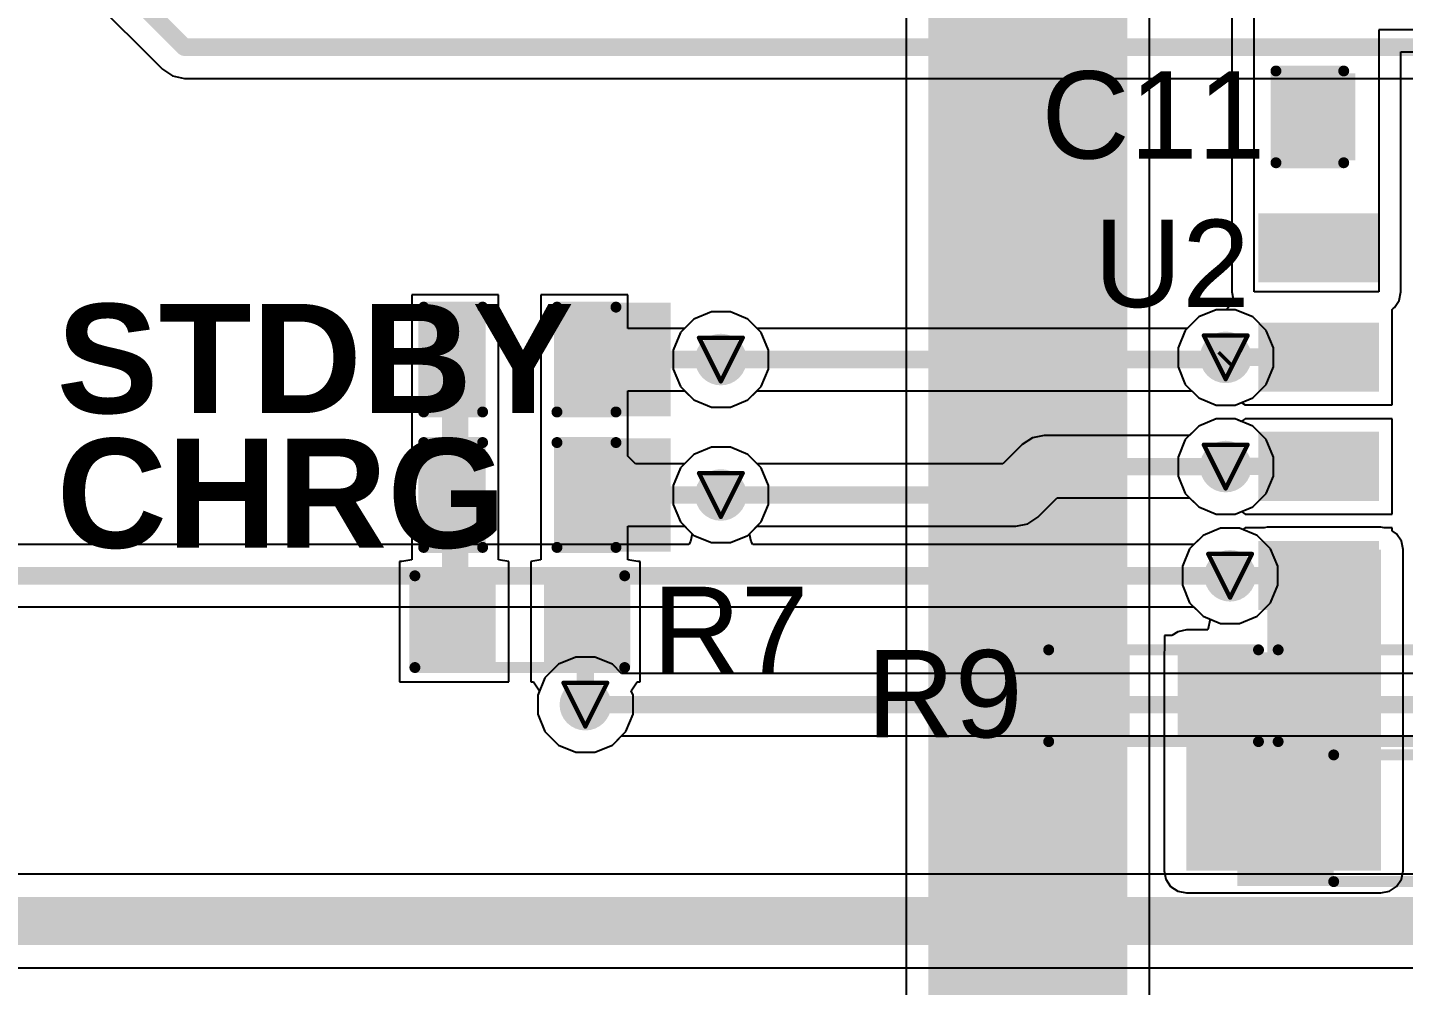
# Model space of a CAD drawing. Header units: inches. Extents: x -89 to 427, y -87 to 99.
# Drawn here: x -30.51 to -14.52, y -54.34 to -43.21 of the extents above; entities that cross this region are included whole.
import ezdxf

# ---------------------------------------------------------------- set-up
doc = ezdxf.new("R2010")
doc.units = ezdxf.units.IN
for name, color, linetype in [('Board_Outline', 56, 'Continuous'), ('Bottom Layer', 5, 'Continuous'), ('Drill Drawing', 1, 'Continuous'), ('Top Layer', 1, 'Continuous'), ('Top Overlay', 2, 'Continuous'), ('Top Paste', 8, 'Continuous'), ('Top Solder', 216, 'Continuous'), ('Via Holes', 16, 'Continuous')]:
    doc.layers.add(name, color=color, linetype=linetype)
doc.styles.add('Arial', font='', dxfattribs={"height": 0.2})
doc.styles.add('Arial_Bold', font='', dxfattribs={"height": 0.2})
doc.styles.get('Arial').set_extended_font_data('Arial')
doc.styles.get('Arial_Bold').set_extended_font_data('Arial', bold=True)

msp = doc.modelspace()

# ---------------------------------------------------------------- hatches: boundary and pattern name
at = {"layer": 'Bottom Layer'}
h = msp.add_hatch(color=5, dxfattribs=at)
edge = h.paths.add_edge_path()
edge.add_arc((-22.4536, -47.06619999999999), 0.2999994, 0, 360)
h = msp.add_hatch(color=5, dxfattribs=at)
edge = h.paths.add_edge_path()
edge.add_arc((-16.5862, -47.0408), 0.2999994, 0, 360)
h = msp.add_hatch(color=5, dxfattribs=at)
edge = h.paths.add_edge_path()
edge.add_arc((-16.5862, -48.31079999999999), 0.2999994, 0, 360)
h = msp.add_hatch(color=5, dxfattribs=at)
edge = h.paths.add_edge_path()
edge.add_arc((-22.4536, -48.641), 0.2999994, 0, 360)
h = msp.add_hatch(color=5, dxfattribs=at)
edge = h.paths.add_edge_path()
edge.add_arc((-16.5354, -49.5808), 0.2999994, 0, 360)
h = msp.add_hatch(color=5, dxfattribs=at)
edge = h.paths.add_edge_path()
edge.add_arc((-24.0284, -51.0794), 0.2999994, 0, 360)
at = {"layer": 'Top Layer'}
for points in [[(-20.0406, -57.04839999999999), (-17.7292, -57.04839999999999), (-17.7292, -38.78579999999999), (-20.0406, -38.78579999999999)], [(-15.9004, -44.68889969999999), (-15.9004, -43.7998997), (-15.1384, -43.7998997), (-15.1384, -44.68889969999999)], [(-14.90690059, -46.06839909999999), (-16.10690073, -46.06839909999999), (-16.10690073, -45.4684003), (-14.90690059, -45.4684003)], [(-25.790398, -46.56619973), (-25.290399, -46.56619973), (-25.290399, -47.56620027), (-25.790398, -47.56620027)], [(-24.29039846, -46.56619973), (-23.79039946, -46.56619973), (-23.79039946, -47.56620027), (-24.29039846, -47.56620027)], [(-14.90690059, -47.3383991), (-16.10690073, -47.3383991), (-16.10690073, -46.7384003), (-14.90690059, -46.7384003)], [(-14.90690059, -48.6083991), (-16.10690073, -48.6083991), (-16.10690073, -48.0084003), (-14.90690059, -48.0084003)], [(-25.790398, -48.14099973), (-25.290399, -48.14099973), (-25.290399, -49.14100026999999), (-25.790398, -49.14100026999999)], [(-24.29039846, -48.14099973), (-23.79039946, -48.14099973), (-23.79039946, -49.14100026999999), (-24.29039846, -49.14100026999999)], [(-14.90690059, -49.8783991), (-16.10690073, -49.8783991), (-16.10690073, -49.2784003), (-14.90690059, -49.2784003)], [(-16.1036, -53.0098), (-14.7828, -53.0098), (-14.7828, -49.276), (-16.1036, -49.276)], [(-25.9334, -50.55869999999999), (-25.9334, -49.6697), (-25.1714, -49.6697), (-25.1714, -50.55869999999999)], [(-24.4094, -50.55869999999999), (-24.4094, -49.6697), (-23.6474, -49.6697), (-23.6474, -50.55869999999999)], [(-17.8054, -50.5308997), (-17.8054, -51.41989969999999), (-18.5674, -51.41989969999999), (-18.5674, -50.5308997)], [(-17.0434, -53.0098), (-14.7828, -53.0098), (-14.7828, -50.4698), (-17.0434, -50.4698)], [(-16.2814, -50.5308997), (-16.2814, -51.41989969999999), (-17.0434, -51.41989969999999), (-17.0434, -50.5308997)], [(-15.9004, -51.41989969999999), (-15.9004, -50.5308997), (-15.1384, -50.5308997), (-15.1384, -51.41989969999999)], [(-15.0924006, -52.7001994), (-15.6923994, -52.7001994), (-15.6923994, -52.10020059999999), (-15.0924006, -52.10020059999999)]]:
    msp.add_hatch(color=1, dxfattribs=at).paths.add_polyline_path(points)
h = msp.add_hatch(color=1, dxfattribs=at)
edge = h.paths.add_edge_path()
edge.add_arc((-22.4536, -47.06619999999999), 0.2999994, 0, 360)
h = msp.add_hatch(color=1, dxfattribs=at)
edge = h.paths.add_edge_path()
edge.add_arc((-16.5862, -47.0408), 0.2999994, 0, 360)
h = msp.add_hatch(color=1, dxfattribs=at)
edge = h.paths.add_edge_path()
edge.add_arc((-16.5862, -48.31079999999999), 0.2999994, 0, 360)
h = msp.add_hatch(color=1, dxfattribs=at)
edge = h.paths.add_edge_path()
edge.add_arc((-22.4536, -48.641), 0.2999994, 0, 360)
h = msp.add_hatch(color=1, dxfattribs=at)
edge = h.paths.add_edge_path()
edge.add_arc((-16.5354, -49.5808), 0.2999994, 0, 360)
h = msp.add_hatch(color=1, dxfattribs=at)
edge = h.paths.add_edge_path()
edge.add_arc((-24.0284, -51.0794), 0.2999994, 0, 360)
at = {"layer": 'Top Overlay'}
for points in [[(-23.6728127, -47.72658984), (-23.03781778, -47.72658984), (-23.03781778, -46.40578984), (-23.6728127, -46.40578984)], [(-23.6728127, -49.30138984), (-23.03781778, -49.30138984), (-23.03781778, -47.98058984), (-23.6728127, -47.98058984)], [(-15.33084056, -51.6128), (-16.45059956, -51.6128), (-16.45059956, -52.0192), (-15.33084056, -52.0192)], [(-15.76479956, -51.9938), (-16.45059956, -51.9938), (-16.45059956, -52.8574), (-15.76479956, -52.8574)], [(-15.33084056, -52.78119999999999), (-16.45059956, -52.78119999999999), (-16.45059956, -53.1876), (-15.33084056, -53.1876)]]:
    msp.add_hatch(color=2, dxfattribs=at).paths.add_polyline_path(points)
at = {"layer": 'Top Paste'}
for points in [[(-15.9004, -44.68889969999999), (-15.9004, -43.7998997), (-15.1384, -43.7998997), (-15.1384, -44.68889969999999)], [(-14.90690059, -46.06839909999999), (-16.10690073, -46.06839909999999), (-16.10690073, -45.4684003), (-14.90690059, -45.4684003)], [(-25.790398, -46.56619973), (-25.290399, -46.56619973), (-25.290399, -47.56620027), (-25.790398, -47.56620027)], [(-24.29039846, -46.56619973), (-23.79039946, -46.56619973), (-23.79039946, -47.56620027), (-24.29039846, -47.56620027)], [(-14.90690059, -47.3383991), (-16.10690073, -47.3383991), (-16.10690073, -46.7384003), (-14.90690059, -46.7384003)], [(-14.90690059, -48.6083991), (-16.10690073, -48.6083991), (-16.10690073, -48.0084003), (-14.90690059, -48.0084003)], [(-25.790398, -48.14099973), (-25.290399, -48.14099973), (-25.290399, -49.14100026999999), (-25.790398, -49.14100026999999)], [(-24.29039846, -48.14099973), (-23.79039946, -48.14099973), (-23.79039946, -49.14100026999999), (-24.29039846, -49.14100026999999)], [(-14.90690059, -49.8783991), (-16.10690073, -49.8783991), (-16.10690073, -49.2784003), (-14.90690059, -49.2784003)], [(-25.9334, -50.55869999999999), (-25.9334, -49.6697), (-25.1714, -49.6697), (-25.1714, -50.55869999999999)], [(-24.4094, -50.55869999999999), (-24.4094, -49.6697), (-23.6474, -49.6697), (-23.6474, -50.55869999999999)], [(-17.8054, -50.5308997), (-17.8054, -51.41989969999999), (-18.5674, -51.41989969999999), (-18.5674, -50.5308997)], [(-16.2814, -50.5308997), (-16.2814, -51.41989969999999), (-17.0434, -51.41989969999999), (-17.0434, -50.5308997)], [(-15.9004, -51.41989969999999), (-15.9004, -50.5308997), (-15.1384, -50.5308997), (-15.1384, -51.41989969999999)], [(-15.0924006, -52.7001994), (-15.6923994, -52.7001994), (-15.6923994, -52.10020059999999), (-15.0924006, -52.10020059999999)]]:
    msp.add_hatch(color=8, dxfattribs=at).paths.add_polyline_path(points)
at = {"layer": 'Top Solder'}
for points in [[(-15.96039988, -44.74889958), (-15.96039988, -43.73989982), (-15.07840012, -43.73989982), (-15.07840012, -44.74889958)], [(-14.80530059, -46.1699991), (-16.20850073, -46.1699991), (-16.20850073, -45.36680029999999), (-14.80530059, -45.36680029999999)], [(-25.891998, -46.46459973), (-25.188799, -46.46459973), (-25.188799, -47.66780027), (-25.891998, -47.66780027)], [(-24.39199846, -46.46459973), (-23.68879946, -46.46459973), (-23.68879946, -47.66780027), (-24.39199846, -47.66780027)], [(-14.80530059, -47.43999909999999), (-16.20850073, -47.43999909999999), (-16.20850073, -46.6368003), (-14.80530059, -46.6368003)], [(-14.80530059, -48.7099991), (-16.20850073, -48.7099991), (-16.20850073, -47.9068003), (-14.80530059, -47.9068003)], [(-25.891998, -48.03939972999999), (-25.188799, -48.03939972999999), (-25.188799, -49.24260027), (-25.891998, -49.24260027)], [(-24.39199846, -48.03939972999999), (-23.68879946, -48.03939972999999), (-23.68879946, -49.24260027), (-24.39199846, -49.24260027)], [(-14.80530059, -49.9799991), (-16.20850073, -49.9799991), (-16.20850073, -49.1768003), (-14.80530059, -49.1768003)], [(-26.035, -50.66029999999999), (-26.035, -49.56809999999999), (-25.0698, -49.56809999999999), (-25.0698, -50.66029999999999)], [(-24.511, -50.66029999999999), (-24.511, -49.56809999999999), (-23.5458, -49.56809999999999), (-23.5458, -50.66029999999999)], [(-17.7038, -50.42929969999999), (-17.7038, -51.52149969999999), (-18.669, -51.52149969999999), (-18.669, -50.42929969999999)], [(-16.1798, -50.42929969999999), (-16.1798, -51.52149969999999), (-17.145, -51.52149969999999), (-17.145, -50.42929969999999)], [(-16.002, -51.52149969999999), (-16.002, -50.42929969999999), (-15.0368, -50.42929969999999), (-15.0368, -51.52149969999999)], [(-14.9908006, -52.80179939999999), (-15.7939994, -52.80179939999999), (-15.7939994, -51.9986006), (-14.9908006, -51.9986006)]]:
    msp.add_hatch(color=216, dxfattribs=at).paths.add_polyline_path(points)
at = {"layer": 'Via Holes'}
h = msp.add_hatch(color=7, dxfattribs=at)
edge = h.paths.add_edge_path()
edge.add_arc((-22.4536, -47.06619999999999), 0.1499997, 0, 360)
h = msp.add_hatch(color=7, dxfattribs=at)
edge = h.paths.add_edge_path()
edge.add_arc((-16.5862, -47.0408), 0.1499997, 0, 360)
h = msp.add_hatch(color=7, dxfattribs=at)
edge = h.paths.add_edge_path()
edge.add_arc((-16.5862, -48.31079999999999), 0.1499997, 0, 360)
h = msp.add_hatch(color=7, dxfattribs=at)
edge = h.paths.add_edge_path()
edge.add_arc((-22.4536, -48.641), 0.1499997, 0, 360)
h = msp.add_hatch(color=7, dxfattribs=at)
edge = h.paths.add_edge_path()
edge.add_arc((-16.5354, -49.5808), 0.1499997, 0, 360)
h = msp.add_hatch(color=7, dxfattribs=at)
edge = h.paths.add_edge_path()
edge.add_arc((-24.0284, -51.0794), 0.1499997, 0, 360)

# ---------------------------------------------------------------- linework, layer by layer
at = {"layer": 'Board_Outline'}
msp.add_lwpolyline([(87.3125, 0, 0.254, 0.254, 1), (-87.3125, 0, 0.254, 0.254, 1)], format="xyseb", close=True, dxfattribs=at)
at = {"layer": 'Bottom Layer'}
for p, q in [((-32.12006784, -40.51486181999999), (-28.94455984, -43.69036728)), ((-28.94455984, -43.69036728), (-28.94455476, -43.69037489999999)), ((-28.94455476, -43.69037489999999), (-28.8269299, -43.76896757999999)), ((-28.8269299, -43.76896757999999), (-28.68817986, -43.79656722)), ((-28.68817986, -43.79656722), (59.0295873, -43.79656722)), ((-22.5637979, -46.51220059999999), (-22.76741446, -46.5965413)), ((-22.3434021, -46.51220059999999), (-22.5637979, -46.51220059999999)), ((-22.13978554, -46.5965413), (-22.3434021, -46.51220059999999)), ((-16.6963979, -46.4868006), (-16.90001446, -46.57114129999999)), ((-16.4760021, -46.4868006), (-16.6963979, -46.4868006)), ((-16.27238554, -46.57114129999999), (-16.4760021, -46.4868006)), ((-22.76741446, -46.5965413), (-22.9232587, -46.75238554)), ((-22.03269406, -46.70363277999999), (-22.13978554, -46.5965413)), ((-16.90001446, -46.57114129999999), (-17.03250594, -46.70363277999999)), ((-16.1165413, -46.72698554), (-16.27238554, -46.57114129999999)), ((-22.9232587, -46.75238554), (-23.0075994, -46.9560021)), ((-17.03250594, -46.70363277999999), (-22.03269406, -46.70363277999999)), ((-16.0322006, -46.9306021), (-16.1165413, -46.72698554)), ((-23.0075994, -46.9560021), (-23.0075994, -47.1763979)), ((-16.0322006, -47.15099789999999), (-16.0322006, -46.9306021)), ((-16.1165413, -47.35461445999999), (-16.0322006, -47.15099789999999)), ((-23.0075994, -47.1763979), (-22.9232587, -47.38001446)), ((-22.9232587, -47.38001446), (-22.76741446, -47.5358587)), ((-22.13978554, -47.5358587), (-22.03269406, -47.42876722)), ((-22.03269406, -47.42876722), (-16.98170594, -47.42876722)), ((-16.98170594, -47.42876722), (-16.90001446, -47.5104587)), ((-16.27238554, -47.5104587), (-16.1165413, -47.35461445999999)), ((-22.76741446, -47.5358587), (-22.5637979, -47.6201994)), ((-22.5637979, -47.6201994), (-22.3434021, -47.6201994)), ((-22.3434021, -47.6201994), (-22.13978554, -47.5358587)), ((-16.90001446, -47.5104587), (-16.6963979, -47.59479939999999)), ((-16.6963979, -47.59479939999999), (-16.4760021, -47.59479939999999)), ((-16.4760021, -47.59479939999999), (-16.27238554, -47.5104587)), ((-16.6963979, -47.7568006), (-16.90001446, -47.8411413)), ((-16.4760021, -47.7568006), (-16.6963979, -47.7568006)), ((-16.27238554, -47.8411413), (-16.4760021, -47.7568006)), ((-18.6944, -47.94823024), (-18.8331475, -47.97583242)), ((-18.6943873, -47.94823278), (-18.6944, -47.94823024)), ((-17.00710594, -47.94823278), (-18.6943873, -47.94823278)), ((-16.90001446, -47.8411413), (-17.00710594, -47.94823278)), ((-16.1165413, -47.99698554), (-16.27238554, -47.8411413)), ((-22.5637979, -48.0870006), (-22.76741446, -48.1713413)), ((-22.3434021, -48.0870006), (-22.5637979, -48.0870006)), ((-22.13978554, -48.1713413), (-22.3434021, -48.0870006)), ((-18.95077998, -48.05443272), (-19.17478258, -48.27843278)), ((-18.9507749, -48.0544251), (-18.95077998, -48.05443272)), ((-18.8331475, -47.97583242), (-18.9507749, -48.0544251)), ((-16.0322006, -48.2006021), (-16.1165413, -47.99698554)), ((-22.76741446, -48.1713413), (-22.9232587, -48.32718554)), ((-22.03269406, -48.27843278), (-22.13978554, -48.1713413)), ((-19.17478258, -48.27843278), (-22.03269406, -48.27843278)), ((-16.0322006, -48.4209979), (-16.0322006, -48.2006021)), ((-22.9232587, -48.32718554), (-23.0075994, -48.5308021)), ((-16.1165413, -48.62461446), (-16.0322006, -48.4209979)), ((-23.0075994, -48.5308021), (-23.0075994, -48.7511979)), ((-23.0075994, -48.7511979), (-22.9232587, -48.95481446)), ((-18.7682251, -48.8973749), (-18.54421996, -48.67336722)), ((-18.54421996, -48.67336722), (-17.00710594, -48.67336722)), ((-17.00710594, -48.67336722), (-16.90001446, -48.7804587)), ((-16.27238554, -48.7804587), (-16.1165413, -48.62461446)), ((-18.8858525, -48.97596758), (-18.7682251, -48.8973749)), ((-16.90001446, -48.7804587), (-16.6963979, -48.8647994)), ((-16.6963979, -48.8647994), (-16.4760021, -48.8647994)), ((-16.4760021, -48.8647994), (-16.27238554, -48.7804587)), ((-22.9232587, -48.95481446), (-22.78684038, -49.09123278)), ((-22.78684038, -49.09123278), (-22.80671334, -49.18309442)), ((-22.12035962, -49.09123278), (-22.03269406, -49.00356722)), ((-22.10048666, -49.18309442), (-22.12035962, -49.09123278)), ((-22.03269406, -49.00356722), (-19.0246127, -49.00356722)), ((-19.0246127, -49.00356722), (-19.0246, -49.00356976)), ((-19.0246, -49.00356976), (-18.8858525, -48.97596758)), ((-16.6455979, -49.02680059999999), (-16.84921446, -49.1111413)), ((-16.4252021, -49.02680059999999), (-16.6455979, -49.02680059999999)), ((-16.22158554, -49.1111413), (-16.4252021, -49.02680059999999)), ((-22.82577604, -49.21823278), (-34.13981996, -49.21823278)), ((-22.80671334, -49.18309442), (-22.82577604, -49.21823278)), ((-22.08142396, -49.21823278), (-22.10048666, -49.18309442)), ((-16.95630594, -49.21823278), (-22.08142396, -49.21823278)), ((-16.84921446, -49.1111413), (-16.95630594, -49.21823278)), ((-16.0657413, -49.26698553999999), (-16.22158554, -49.1111413)), ((-15.9814006, -49.47060209999999), (-16.0657413, -49.26698553999999)), ((-15.9814006, -49.6909979), (-15.9814006, -49.47060209999999)), ((-16.0657413, -49.89461446), (-15.9814006, -49.6909979)), ((-16.22158554, -50.05045869999999), (-16.0657413, -49.89461446)), ((-34.2899873, -49.94336722), (-16.95630594, -49.94336722)), ((-16.95630594, -49.94336722), (-16.84921446, -50.05045869999999)), ((-16.84921446, -50.05045869999999), (-16.6455979, -50.1347994)), ((-16.4252021, -50.1347994), (-16.22158554, -50.05045869999999)), ((-16.6455979, -50.1347994), (-16.4252021, -50.1347994)), ((-24.1385979, -50.5254006), (-24.34221446, -50.6097413)), ((-23.9182021, -50.5254006), (-24.1385979, -50.5254006)), ((-23.71458554, -50.6097413), (-23.9182021, -50.5254006)), ((-24.34221446, -50.6097413), (-24.4980587, -50.76558554)), ((-23.60749406, -50.71683278), (-23.71458554, -50.6097413)), ((-24.4980587, -50.76558554), (-24.5823994, -50.9692021)), ((-8.96398258, -50.71683278), (-23.60749406, -50.71683278)), ((-24.5823994, -50.9692021), (-24.5823994, -51.1895979)), ((-24.5823994, -51.1895979), (-24.4980587, -51.39321446)), ((-24.4980587, -51.39321446), (-24.34221446, -51.5490587)), ((-23.71458554, -51.5490587), (-23.60749406, -51.44196722)), ((-23.60749406, -51.44196722), (-8.8138127, -51.44196722)), ((-24.34221446, -51.5490587), (-24.1385979, -51.6333994)), ((-24.1385979, -51.6333994), (-23.9182021, -51.6333994)), ((-23.9182021, -51.6333994), (-23.71458554, -51.5490587)), ((-9.928067519999999, -53.05015044), (-31.75333248, -53.05015044)), ((-31.9786, -54.13784956), (-9.7028, -54.13784956))]:
    msp.add_line(p, q, dxfattribs=at)
for points in [[(-39.49699999999999, -32.62517986, 0.2032, 0.2032, 0), (-28.68817986, -43.434, 0.2032, 0.2032, 0)], [(-28.68817986, -43.434, 0.2032, 0.2032, 0), (59.02959999999999, -43.434, 0.2032, 0.2032, 0)], [(-22.4536, -47.06619999999999, 0.2032, 0.2032, 0), (-16.6116, -47.06619999999999, 0.2032, 0.2032, 0)], [(-16.6116, -47.06619999999999, 0.2032, 0.2032, 0), (-16.5862, -47.0408, 0.2032, 0.2032, 0)], [(-19.0246, -48.641, 0.2032, 0.2032, 0), (-18.6944, -48.31079999999999, 0.2032, 0.2032, 0)], [(-18.6944, -48.31079999999999, 0.2032, 0.2032, 0), (-16.5862, -48.31079999999999, 0.2032, 0.2032, 0)], [(-22.4536, -48.641, 0.2032, 0.2032, 0), (-19.0246, -48.641, 0.2032, 0.2032, 0)], [(-34.29, -49.5808, 0.2032, 0.2032, 0), (-16.5354, -49.5808, 0.2032, 0.2032, 0)], [(-24.0284, -51.0794, 0.2032, 0.2032, 0), (-8.813799999999999, -51.0794, 0.2032, 0.2032, 0)], [(-31.9786, -53.59399999999999, 0.5588, 0.5588, 0), (-9.7028, -53.59399999999999, 0.5588, 0.5588, 0)]]:
    msp.add_lwpolyline(points, format="xyseb", dxfattribs=at)
for points in [[(-28.73897986, -43.434, 0.1016, 0.1016, 1), (-28.63737986, -43.434, 0.1016, 0.1016, 1)], [(-28.73897986, -43.434, 0.1016, 0.1016, 1), (-28.63737986, -43.434, 0.1016, 0.1016, 1)], [(-22.5044, -47.06619999999999, 0.1016, 0.1016, 1), (-22.4028, -47.06619999999999, 0.1016, 0.1016, 1)], [(-16.6624, -47.06619999999999, 0.1016, 0.1016, 1), (-16.5608, -47.06619999999999, 0.1016, 0.1016, 1)], [(-16.6624, -47.06619999999999, 0.1016, 0.1016, 1), (-16.5608, -47.06619999999999, 0.1016, 0.1016, 1)], [(-16.637, -47.0408, 0.1016, 0.1016, 1), (-16.5354, -47.0408, 0.1016, 0.1016, 1)], [(-18.7452, -48.31079999999999, 0.1016, 0.1016, 1), (-18.6436, -48.31079999999999, 0.1016, 0.1016, 1)], [(-18.7452, -48.31079999999999, 0.1016, 0.1016, 1), (-18.6436, -48.31079999999999, 0.1016, 0.1016, 1)], [(-16.637, -48.31079999999999, 0.1016, 0.1016, 1), (-16.5354, -48.31079999999999, 0.1016, 0.1016, 1)], [(-22.5044, -48.641, 0.1016, 0.1016, 1), (-22.4028, -48.641, 0.1016, 0.1016, 1)], [(-19.0754, -48.641, 0.1016, 0.1016, 1), (-18.9738, -48.641, 0.1016, 0.1016, 1)], [(-19.0754, -48.641, 0.1016, 0.1016, 1), (-18.9738, -48.641, 0.1016, 0.1016, 1)], [(-16.5862, -49.5808, 0.1016, 0.1016, 1), (-16.4846, -49.5808, 0.1016, 0.1016, 1)], [(-24.0792, -51.0794, 0.1016, 0.1016, 1), (-23.9776, -51.0794, 0.1016, 0.1016, 1)]]:
    msp.add_lwpolyline(points, format="xyseb", close=True, dxfattribs=at)
at = {"layer": 'Drill Drawing'}
for points in [[(-22.7076, -46.8122, 0.0508, 0.0508, 0), (-22.1996, -46.8122, 0.0508, 0.0508, 0)], [(-22.7076, -46.8122, 0.0508, 0.0508, 0), (-22.4536, -47.3202, 0.0508, 0.0508, 0)], [(-22.4536, -47.3202, 0.0508, 0.0508, 0), (-22.1996, -46.8122, 0.0508, 0.0508, 0)], [(-16.8402, -46.7868, 0.0508, 0.0508, 0), (-16.3322, -46.7868, 0.0508, 0.0508, 0)], [(-16.8402, -46.7868, 0.0508, 0.0508, 0), (-16.5862, -47.2948, 0.0508, 0.0508, 0)], [(-16.5862, -47.2948, 0.0508, 0.0508, 0), (-16.3322, -46.7868, 0.0508, 0.0508, 0)], [(-16.8402, -48.0568, 0.0508, 0.0508, 0), (-16.3322, -48.0568, 0.0508, 0.0508, 0)], [(-16.8402, -48.0568, 0.0508, 0.0508, 0), (-16.5862, -48.5648, 0.0508, 0.0508, 0)], [(-16.5862, -48.5648, 0.0508, 0.0508, 0), (-16.3322, -48.0568, 0.0508, 0.0508, 0)], [(-22.7076, -48.387, 0.0508, 0.0508, 0), (-22.1996, -48.387, 0.0508, 0.0508, 0)], [(-22.7076, -48.387, 0.0508, 0.0508, 0), (-22.4536, -48.895, 0.0508, 0.0508, 0)], [(-22.4536, -48.895, 0.0508, 0.0508, 0), (-22.1996, -48.387, 0.0508, 0.0508, 0)], [(-16.7894, -49.3268, 0.0508, 0.0508, 0), (-16.2814, -49.3268, 0.0508, 0.0508, 0)], [(-16.7894, -49.3268, 0.0508, 0.0508, 0), (-16.5354, -49.83479999999999, 0.0508, 0.0508, 0)], [(-16.5354, -49.83479999999999, 0.0508, 0.0508, 0), (-16.2814, -49.3268, 0.0508, 0.0508, 0)], [(-24.2824, -50.82539999999999, 0.0508, 0.0508, 0), (-23.7744, -50.82539999999999, 0.0508, 0.0508, 0)], [(-24.2824, -50.82539999999999, 0.0508, 0.0508, 0), (-24.0284, -51.3334, 0.0508, 0.0508, 0)], [(-24.0284, -51.3334, 0.0508, 0.0508, 0), (-23.7744, -50.82539999999999, 0.0508, 0.0508, 0)]]:
    msp.add_lwpolyline(points, format="xyseb", dxfattribs=at)
for points in [[(-22.7203, -46.8122, 0.0254, 0.0254, 1), (-22.6949, -46.8122, 0.0254, 0.0254, 1)], [(-22.7203, -46.8122, 0.0254, 0.0254, 1), (-22.6949, -46.8122, 0.0254, 0.0254, 1)], [(-22.2123, -46.8122, 0.0254, 0.0254, 1), (-22.1869, -46.8122, 0.0254, 0.0254, 1)], [(-22.2123, -46.8122, 0.0254, 0.0254, 1), (-22.1869, -46.8122, 0.0254, 0.0254, 1)], [(-16.8529, -46.7868, 0.0254, 0.0254, 1), (-16.8275, -46.7868, 0.0254, 0.0254, 1)], [(-16.8529, -46.7868, 0.0254, 0.0254, 1), (-16.8275, -46.7868, 0.0254, 0.0254, 1)], [(-16.3449, -46.7868, 0.0254, 0.0254, 1), (-16.3195, -46.7868, 0.0254, 0.0254, 1)], [(-16.3449, -46.7868, 0.0254, 0.0254, 1), (-16.3195, -46.7868, 0.0254, 0.0254, 1)], [(-22.4663, -47.3202, 0.0254, 0.0254, 1), (-22.4409, -47.3202, 0.0254, 0.0254, 1)], [(-22.4663, -47.3202, 0.0254, 0.0254, 1), (-22.4409, -47.3202, 0.0254, 0.0254, 1)], [(-16.5989, -47.2948, 0.0254, 0.0254, 1), (-16.5735, -47.2948, 0.0254, 0.0254, 1)], [(-16.5989, -47.2948, 0.0254, 0.0254, 1), (-16.5735, -47.2948, 0.0254, 0.0254, 1)], [(-16.8529, -48.0568, 0.0254, 0.0254, 1), (-16.8275, -48.0568, 0.0254, 0.0254, 1)], [(-16.8529, -48.0568, 0.0254, 0.0254, 1), (-16.8275, -48.0568, 0.0254, 0.0254, 1)], [(-16.3449, -48.0568, 0.0254, 0.0254, 1), (-16.3195, -48.0568, 0.0254, 0.0254, 1)], [(-16.3449, -48.0568, 0.0254, 0.0254, 1), (-16.3195, -48.0568, 0.0254, 0.0254, 1)], [(-22.7203, -48.387, 0.0254, 0.0254, 1), (-22.6949, -48.387, 0.0254, 0.0254, 1)], [(-22.7203, -48.387, 0.0254, 0.0254, 1), (-22.6949, -48.387, 0.0254, 0.0254, 1)], [(-22.2123, -48.387, 0.0254, 0.0254, 1), (-22.1869, -48.387, 0.0254, 0.0254, 1)], [(-22.2123, -48.387, 0.0254, 0.0254, 1), (-22.1869, -48.387, 0.0254, 0.0254, 1)], [(-16.5989, -48.5648, 0.0254, 0.0254, 1), (-16.5735, -48.5648, 0.0254, 0.0254, 1)], [(-16.5989, -48.5648, 0.0254, 0.0254, 1), (-16.5735, -48.5648, 0.0254, 0.0254, 1)], [(-22.4663, -48.895, 0.0254, 0.0254, 1), (-22.4409, -48.895, 0.0254, 0.0254, 1)], [(-22.4663, -48.895, 0.0254, 0.0254, 1), (-22.4409, -48.895, 0.0254, 0.0254, 1)], [(-16.8021, -49.3268, 0.0254, 0.0254, 1), (-16.7767, -49.3268, 0.0254, 0.0254, 1)], [(-16.8021, -49.3268, 0.0254, 0.0254, 1), (-16.7767, -49.3268, 0.0254, 0.0254, 1)], [(-16.2941, -49.3268, 0.0254, 0.0254, 1), (-16.2687, -49.3268, 0.0254, 0.0254, 1)], [(-16.2941, -49.3268, 0.0254, 0.0254, 1), (-16.2687, -49.3268, 0.0254, 0.0254, 1)], [(-16.5481, -49.83479999999999, 0.0254, 0.0254, 1), (-16.5227, -49.83479999999999, 0.0254, 0.0254, 1)], [(-16.5481, -49.83479999999999, 0.0254, 0.0254, 1), (-16.5227, -49.83479999999999, 0.0254, 0.0254, 1)], [(-24.2951, -50.82539999999999, 0.0254, 0.0254, 1), (-24.2697, -50.82539999999999, 0.0254, 0.0254, 1)], [(-24.2951, -50.82539999999999, 0.0254, 0.0254, 1), (-24.2697, -50.82539999999999, 0.0254, 0.0254, 1)], [(-23.7871, -50.82539999999999, 0.0254, 0.0254, 1), (-23.7617, -50.82539999999999, 0.0254, 0.0254, 1)], [(-23.7871, -50.82539999999999, 0.0254, 0.0254, 1), (-23.7617, -50.82539999999999, 0.0254, 0.0254, 1)], [(-24.0411, -51.3334, 0.0254, 0.0254, 1), (-24.0157, -51.3334, 0.0254, 0.0254, 1)], [(-24.0411, -51.3334, 0.0254, 0.0254, 1), (-24.0157, -51.3334, 0.0254, 0.0254, 1)]]:
    msp.add_lwpolyline(points, format="xyseb", close=True, dxfattribs=at)
at = {"layer": 'Top Layer'}
for p, q in [((-20.29957586, -38.78579999999999), (-20.29957586, -54.9656)), ((-17.47022414, -54.70662414), (-17.47022414, -38.78579999999999)), ((-16.51497586, -41.86216418), (-16.51497586, -46.2788)), ((-16.256, -46.2788), (-16.256, -41.86216418)), ((0.0508, -43.2308), (-14.8082, -43.2308)), ((-14.8082, -43.2308), (-14.8082, -46.2788)), ((-14.54922414, -46.2788), (-14.54922414, -43.48977585999999)), ((-14.54922414, -43.48977585999999), (-10.61277786, -43.48977585999999)), ((-25.036399, -46.31220099999999), (-26.044398, -46.31220099999999)), ((-26.044398, -46.31220099999999), (-26.044398, -47.82019392)), ((-25.036399, -47.82019392), (-25.036399, -46.31220099999999)), ((-23.53639946, -46.31220099999999), (-24.54439846, -46.31220099999999)), ((-24.54439846, -46.31220099999999), (-24.54439846, -47.75999845999999)), ((-23.53639946, -46.70363277999999), (-23.53639946, -46.31220099999999)), ((-16.49886464, -46.35979806), (-16.51870712, -46.40982082)), ((-16.51497586, -46.2788), (-16.49886464, -46.35979806)), ((-14.8082, -46.2788), (-16.256, -46.2788)), ((-14.56893708, -46.37790572), (-14.54922414, -46.2788)), ((-22.5637979, -46.51220059999999), (-22.76741446, -46.5965413)), ((-22.3434021, -46.51220059999999), (-22.5637979, -46.51220059999999)), ((-22.13978554, -46.5965413), (-22.3434021, -46.51220059999999)), ((-16.6963979, -46.4868006), (-16.90001446, -46.57114129999999)), ((-16.57524498, -46.4868006), (-16.6963979, -46.4868006)), ((-16.51870712, -46.40982082), (-16.57524498, -46.4868006)), ((-14.65290186, -46.48440538), (-14.65289932, -46.48440284)), ((-14.65290186, -47.59239909999999), (-14.65290186, -46.48440538)), ((-14.65289932, -46.48440284), (-14.65289678, -46.48440284)), ((-14.65289678, -46.48440284), (-14.63507106, -46.47000104)), ((-14.63507106, -46.47000104), (-14.62507362, -46.46192638)), ((-14.62507362, -46.46192638), (-14.56893708, -46.37790572)), ((-22.76741446, -46.5965413), (-22.87450594, -46.70363277999999)), ((-21.9839413, -46.75238554), (-22.13978554, -46.5965413)), ((-16.90001446, -46.57114129999999), (-17.0558587, -46.72698554)), ((-22.87450594, -46.70363277999999), (-23.53639946, -46.70363277999999)), ((-21.8996006, -46.9560021), (-21.9839413, -46.75238554)), ((-17.0558587, -46.72698554), (-17.1401994, -46.9306021)), ((-21.8996006, -47.1763979), (-21.8996006, -46.9560021)), ((-17.1401994, -46.9306021), (-17.1401994, -47.15099789999999)), ((-17.1401994, -47.15099789999999), (-17.0558587, -47.35461445999999)), ((-21.9839413, -47.38001446), (-21.8996006, -47.1763979)), ((-23.53639946, -47.75999845999999), (-23.53639946, -47.42876722)), ((-23.53639946, -47.42876722), (-22.87450594, -47.42876722)), ((-22.87450594, -47.42876722), (-22.76741446, -47.5358587)), ((-22.13978554, -47.5358587), (-21.9839413, -47.38001446)), ((-17.0558587, -47.35461445999999), (-16.90001446, -47.5104587)), ((-22.76741446, -47.5358587), (-22.5637979, -47.6201994)), ((-22.5637979, -47.6201994), (-22.3434021, -47.6201994)), ((-22.3434021, -47.6201994), (-22.13978554, -47.5358587)), ((-16.90001446, -47.5104587), (-16.6963979, -47.59479939999999)), ((-16.6963979, -47.59479939999999), (-16.4760021, -47.59479939999999)), ((-16.4760021, -47.59479939999999), (-16.40273072, -47.56444893999999)), ((-16.40273072, -47.56444893999999), (-16.36089946, -47.59240164)), ((-16.36089946, -47.59240164), (-16.36089946, -47.59239909999999)), ((-16.36089946, -47.59239909999999), (-14.65290186, -47.59239909999999)), ((-24.54439846, -47.75999845999999), (-24.544401, -47.85359999999999)), ((-23.53639692, -47.85359999999999), (-23.53639946, -47.75999845999999)), ((-16.6963979, -47.7568006), (-16.90001446, -47.8411413)), ((-16.4760021, -47.7568006), (-16.6963979, -47.7568006)), ((-16.40716556, -47.7853121), (-16.4760021, -47.7568006)), ((-16.36089946, -47.75439776), (-16.40716556, -47.7853121)), ((-16.36089946, -47.7544003), (-16.36089946, -47.75439776)), ((-14.65290186, -47.7544003), (-16.36089946, -47.7544003)), ((-14.65290186, -48.8623991), (-14.65290186, -47.7544003)), ((-26.044398, -47.82019392), (-26.04440308, -47.82019392)), ((-26.04440308, -47.82019392), (-26.04440308, -47.88700608)), ((-26.04440308, -47.88700608), (-26.044398, -47.88700608)), ((-26.044398, -47.88700608), (-26.044398, -49.39499645999999)), ((-25.03639392, -47.82019392), (-25.036399, -47.82019392)), ((-25.036399, -49.39499645999999), (-25.036399, -47.88700608)), ((-25.036399, -47.88700608), (-25.03639392, -47.88700608)), ((-25.03639392, -47.88700608), (-25.03639392, -47.82019392)), ((-24.544401, -47.85359999999999), (-24.54439846, -47.94720153999999)), ((-24.54439846, -47.94720153999999), (-24.544401, -49.39499645999999)), ((-23.53639946, -48.18862854), (-23.53639692, -47.85359999999999)), ((-16.90001446, -47.8411413), (-17.0558587, -47.99698554)), ((-22.5637979, -48.0870006), (-22.76741446, -48.1713413)), ((-22.3434021, -48.0870006), (-22.5637979, -48.0870006)), ((-22.13978554, -48.1713413), (-22.3434021, -48.0870006)), ((-17.0558587, -47.99698554), (-17.1401994, -48.2006021)), ((-23.44659522, -48.27843278), (-23.53639946, -48.18862854)), ((-22.87450594, -48.27843278), (-23.44659522, -48.27843278)), ((-22.76741446, -48.1713413), (-22.87450594, -48.27843278)), ((-21.9839413, -48.32718554), (-22.13978554, -48.1713413)), ((-17.1401994, -48.2006021), (-17.1401994, -48.4209979)), ((-21.8996006, -48.5308021), (-21.9839413, -48.32718554)), ((-17.1401994, -48.4209979), (-17.0558587, -48.62461446)), ((-21.8996006, -48.7511979), (-21.8996006, -48.5308021)), ((-21.9839413, -48.95481446), (-21.8996006, -48.7511979)), ((-17.0558587, -48.62461446), (-16.90001446, -48.7804587)), ((-16.90001446, -48.7804587), (-16.6963979, -48.8647994)), ((-16.6963979, -48.8647994), (-16.4760021, -48.8647994)), ((-16.4760021, -48.8647994), (-16.40273072, -48.83444893999999)), ((-16.40273072, -48.83444893999999), (-16.36089946, -48.86240164)), ((-16.36089946, -48.86240164), (-16.36089946, -48.8623991)), ((-16.36089946, -48.8623991), (-14.65290186, -48.8623991)), ((-23.53639946, -49.28869746), (-23.53639946, -49.00356722)), ((-23.53639946, -49.00356722), (-22.87450594, -49.00356722)), ((-22.87450594, -49.00356722), (-22.76741446, -49.11065869999999)), ((-22.13978554, -49.11065869999999), (-21.9839413, -48.95481446)), ((-16.6455979, -49.02680059999999), (-16.84921446, -49.1111413)), ((-16.4252021, -49.02680059999999), (-16.6455979, -49.02680059999999)), ((-16.38772694, -49.04232253999999), (-16.4252021, -49.02680059999999)), ((-16.36089946, -49.02439776), (-16.38772694, -49.04232253999999)), ((-16.36089946, -49.0244003), (-16.36089946, -49.02439776)), ((-16.140684, -49.0244003), (-16.36089946, -49.0244003)), ((-16.1036, -49.01702414), (-16.140684, -49.0244003)), ((-14.7828, -49.01702414), (-16.1036, -49.01702414)), ((-14.745716, -49.0244003), (-14.7828, -49.01702414)), ((-14.65290186, -49.0244003), (-14.745716, -49.0244003)), ((-14.65290186, -49.05731108), (-14.65290186, -49.0244003)), ((-14.59967616, -49.09287616), (-14.65290186, -49.05731108)), ((-14.54353708, -49.17689428), (-14.59967616, -49.09287616)), ((-22.76741446, -49.11065869999999), (-22.5637979, -49.1949994)), ((-22.5637979, -49.1949994), (-22.3434021, -49.1949994)), ((-22.3434021, -49.1949994), (-22.13978554, -49.11065869999999)), ((-16.84921446, -49.1111413), (-17.0050587, -49.26698553999999)), ((-14.52382414, -49.276), (-14.54353708, -49.17689428)), ((-26.044398, -49.39499645999999), (-26.1628255, -49.41569999999999)), ((-24.9179715, -49.41569999999999), (-25.036399, -49.39499645999999)), ((-24.544401, -49.39499645999999), (-24.66282088, -49.41569999999999)), ((-23.53639692, -49.39499645999999), (-23.53639946, -49.28869746)), ((-23.41797196, -49.41569999999999), (-23.53639692, -49.39499645999999)), ((-17.0050587, -49.26698553999999), (-17.0893994, -49.47060209999999)), ((-14.52382414, -53.0098), (-14.52382414, -49.276)), ((-26.1628255, -49.41569999999999), (-26.1874, -49.41569999999999)), ((-26.1874, -49.41569999999999), (-26.1874, -50.8127)), ((-24.9174, -49.41569999999999), (-24.9179715, -49.41569999999999)), ((-24.9174, -50.8127), (-24.9174, -49.41569999999999)), ((-24.66282088, -49.41569999999999), (-24.6634, -49.41569999999999)), ((-24.6634, -49.41569999999999), (-24.6634, -50.8127)), ((-23.3934, -49.41569999999999), (-23.41797196, -49.41569999999999)), ((-23.3934, -50.8127), (-23.3934, -49.41569999999999)), ((-17.0893994, -49.47060209999999), (-17.0893994, -49.6909979)), ((-17.0893994, -49.6909979), (-17.0050587, -49.89461446)), ((-17.0050587, -49.89461446), (-16.84921446, -50.05045869999999)), ((-16.84921446, -50.05045869999999), (-16.76866344, -50.08382414)), ((-17.0434, -50.21082414), (-17.14250572, -50.23053708)), ((-16.79392628, -50.21082414), (-17.0434, -50.21082414)), ((-16.76866344, -50.08382414), (-16.79392628, -50.21082414)), ((-17.21189344, -50.27689969999999), (-17.2974, -50.27689969999999)), ((-17.2974, -50.27689969999999), (-17.2974, -50.44478354)), ((-17.14250572, -50.23053708), (-17.21189344, -50.27689969999999)), ((-17.2974, -50.44478354), (-17.30237586, -50.4698)), ((-17.30237586, -50.4698), (-17.30237586, -53.0098)), ((-26.1874, -50.8127), (-24.9174, -50.8127)), ((-24.6634, -50.8127), (-24.63187352, -50.8127)), ((-24.63187352, -50.8127), (-24.56131486, -50.91829796)), ((-23.49548514, -50.91829796), (-23.42492648, -50.8127)), ((-23.42492648, -50.8127), (-23.3934, -50.8127)), ((-24.56131486, -50.91829796), (-24.5823994, -50.9692021)), ((-24.5823994, -50.9692021), (-24.5823994, -51.1895979)), ((-23.4744006, -50.9692021), (-23.49548514, -50.91829796)), ((-23.4744006, -51.1895979), (-23.4744006, -50.9692021)), ((-24.5823994, -51.1895979), (-24.4980587, -51.39321446)), ((-23.5587413, -51.39321446), (-23.4744006, -51.1895979)), ((-24.4980587, -51.39321446), (-24.34221446, -51.5490587)), ((-23.71458554, -51.5490587), (-23.5587413, -51.39321446)), ((-24.34221446, -51.5490587), (-24.1385979, -51.6333994)), ((-24.1385979, -51.6333994), (-23.9182021, -51.6333994)), ((-23.9182021, -51.6333994), (-23.71458554, -51.5490587)), ((-17.30237586, -53.0098), (-17.28266292, -53.10890572)), ((-14.54353708, -53.10890572), (-14.52382414, -53.0098)), ((-17.28266292, -53.10890572), (-17.22652384, -53.19292384)), ((-17.22652384, -53.19292384), (-17.14250572, -53.24906292)), ((-17.14250572, -53.24906292), (-17.0434, -53.26877586)), ((-14.7828, -53.26877586), (-14.68369428, -53.24906292)), ((-14.68369428, -53.24906292), (-14.59967616, -53.19292384)), ((-14.59967616, -53.19292384), (-14.54353708, -53.10890572)), ((-17.0434, -53.26877586), (-14.7828, -53.26877586))]:
    msp.add_line(p, q, dxfattribs=at)
for points in [[(-25.54039849999999, -48.641, 0.3048, 0.3048, 0), (-25.54039849999999, -47.06619999999999, 0.3048, 0.3048, 0)], [(-24.04039896, -47.06619999999999, 0.2032, 0.2032, 0), (-22.4536, -47.06619999999999, 0.2032, 0.2032, 0)], [(-16.5862, -47.0408, 0.2032, 0.2032, 0), (-16.5837997, -47.0383997, 0.2032, 0.2032, 0)], [(-16.5837997, -47.0383997, 0.2032, 0.2032, 0), (-15.50690066, -47.0383997, 0.2032, 0.2032, 0)], [(-16.5837997, -48.3083997, 0.2032, 0.2032, 0), (-15.50690066, -48.3083997, 0.2032, 0.2032, 0)], [(-25.54039849999999, -50.1021985, 0.3048, 0.3048, 0), (-25.54039849999999, -48.641, 0.3048, 0.3048, 0)], [(-24.04039896, -48.641, 0.2032, 0.2032, 0), (-22.4536, -48.641, 0.2032, 0.2032, 0)], [(-16.5354, -49.5808, 0.3048, 0.3048, 0), (-16.5329997, -49.5783997, 0.3048, 0.3048, 0)], [(-16.5329997, -49.5783997, 0.2032, 0.2032, 0), (-15.50690066, -49.5783997, 0.2032, 0.2032, 0)], [(-25.5524, -50.1142, 0.3048, 0.3048, 0), (-25.54039849999999, -50.1021985, 0.3048, 0.3048, 0)], [(-24.0284, -51.0794, 0.2032, 0.2032, 0), (-24.0284, -50.1142, 0.2032, 0.2032, 0)]]:
    msp.add_lwpolyline(points, format="xyseb", dxfattribs=at)
for points in [[(-25.6165985, -47.06619999999999, 0.1524, 0.1524, 1), (-25.4641985, -47.06619999999999, 0.1524, 0.1524, 1)], [(-24.09119896, -47.06619999999999, 0.1016, 0.1016, 1), (-23.98959896, -47.06619999999999, 0.1016, 0.1016, 1)], [(-22.5044, -47.06619999999999, 0.1016, 0.1016, 1), (-22.4028, -47.06619999999999, 0.1016, 0.1016, 1)], [(-16.637, -47.0408, 0.1016, 0.1016, 1), (-16.5354, -47.0408, 0.1016, 0.1016, 1)], [(-16.6345997, -47.0383997, 0.1016, 0.1016, 1), (-16.5329997, -47.0383997, 0.1016, 0.1016, 1)], [(-16.6345997, -47.0383997, 0.1016, 0.1016, 1), (-16.5329997, -47.0383997, 0.1016, 0.1016, 1)], [(-15.55770066, -47.0383997, 0.1016, 0.1016, 1), (-15.45610066, -47.0383997, 0.1016, 0.1016, 1)], [(-16.6345997, -48.3083997, 0.1016, 0.1016, 1), (-16.5329997, -48.3083997, 0.1016, 0.1016, 1)], [(-15.55770066, -48.3083997, 0.1016, 0.1016, 1), (-15.45610066, -48.3083997, 0.1016, 0.1016, 1)], [(-25.6165985, -48.641, 0.1524, 0.1524, 1), (-25.4641985, -48.641, 0.1524, 0.1524, 1)], [(-25.6165985, -48.641, 0.1524, 0.1524, 1), (-25.4641985, -48.641, 0.1524, 0.1524, 1)], [(-24.09119896, -48.641, 0.1016, 0.1016, 1), (-23.98959896, -48.641, 0.1016, 0.1016, 1)], [(-22.5044, -48.641, 0.1016, 0.1016, 1), (-22.4028, -48.641, 0.1016, 0.1016, 1)], [(-16.6116, -49.5808, 0.1524, 0.1524, 1), (-16.4592, -49.5808, 0.1524, 0.1524, 1)], [(-16.6091997, -49.5783997, 0.1524, 0.1524, 1), (-16.4567997, -49.5783997, 0.1524, 0.1524, 1)], [(-16.5837997, -49.5783997, 0.1016, 0.1016, 1), (-16.4821997, -49.5783997, 0.1016, 0.1016, 1)], [(-15.55770066, -49.5783997, 0.1016, 0.1016, 1), (-15.45610066, -49.5783997, 0.1016, 0.1016, 1)], [(-25.6286, -50.1142, 0.1524, 0.1524, 1), (-25.4762, -50.1142, 0.1524, 0.1524, 1)], [(-25.6165985, -50.1021985, 0.1524, 0.1524, 1), (-25.4641985, -50.1021985, 0.1524, 0.1524, 1)], [(-25.6165985, -50.1021985, 0.1524, 0.1524, 1), (-25.4641985, -50.1021985, 0.1524, 0.1524, 1)], [(-24.0792, -50.1142, 0.1016, 0.1016, 1), (-23.9776, -50.1142, 0.1016, 0.1016, 1)], [(-24.0792, -51.0794, 0.1016, 0.1016, 1), (-23.9776, -51.0794, 0.1016, 0.1016, 1)]]:
    msp.add_lwpolyline(points, format="xyseb", close=True, dxfattribs=at)
at = {"layer": 'Top Overlay'}
for points in [[(-16.002, -43.7109997, 0.127, 0.127, 0), (-15.2146, -43.7109997, 0.127, 0.127, 0)], [(-16.002, -44.7777997, 0.127, 0.127, 0), (-16.002, -43.7109997, 0.127, 0.127, 0)], [(-16.002, -44.7777997, 0.127, 0.127, 0), (-15.2146, -44.7777997, 0.127, 0.127, 0)], [(-25.908, -46.45659999999999, 0.127, 0.127, 0), (-25.2222, -46.45659999999999, 0.127, 0.127, 0)], [(-25.908, -47.6758, 0.127, 0.127, 0), (-25.908, -46.45659999999999, 0.127, 0.127, 0)], [(-24.3586, -46.45659999999999, 0.127, 0.127, 0), (-23.67279746, -46.45659999999999, 0.127, 0.127, 0)], [(-23.67279746, -47.6758, 0.127, 0.127, 0), (-23.67279746, -46.45659999999999, 0.127, 0.127, 0)], [(-25.908, -47.6758, 0.127, 0.127, 0), (-25.2222, -47.6758, 0.127, 0.127, 0)], [(-24.3586, -47.6758, 0.127, 0.127, 0), (-23.67279746, -47.6758, 0.127, 0.127, 0)], [(-25.908, -48.0314, 0.127, 0.127, 0), (-25.2222, -48.0314, 0.127, 0.127, 0)], [(-25.908, -49.2506, 0.127, 0.127, 0), (-25.908, -48.0314, 0.127, 0.127, 0)], [(-24.3586, -48.0314, 0.127, 0.127, 0), (-23.67279746, -48.0314, 0.127, 0.127, 0)], [(-23.67279746, -49.2506, 0.127, 0.127, 0), (-23.67279746, -48.0314, 0.127, 0.127, 0)], [(-25.908, -49.2506, 0.127, 0.127, 0), (-25.2222, -49.2506, 0.127, 0.127, 0)], [(-24.3586, -49.2506, 0.127, 0.127, 0), (-23.67279746, -49.2506, 0.127, 0.127, 0)], [(-26.0096, -50.6476, 0.127, 0.127, 0), (-26.0096, -49.5808, 0.127, 0.127, 0)], [(-26.0096, -49.5808, 0.127, 0.127, 0), (-23.5712, -49.5808, 0.127, 0.127, 0)], [(-23.5712, -50.6476, 0.127, 0.127, 0), (-23.5712, -49.5808, 0.127, 0.127, 0)], [(-18.6436, -50.4419997, 0.127, 0.127, 0), (-16.2052, -50.4419997, 0.127, 0.127, 0)], [(-18.6436, -51.5087997, 0.127, 0.127, 0), (-18.6436, -50.4419997, 0.127, 0.127, 0)], [(-16.2052, -51.5087997, 0.127, 0.127, 0), (-16.2052, -50.4419997, 0.127, 0.127, 0)], [(-15.9766, -51.5087997, 0.127, 0.127, 0), (-15.9766, -50.4419997, 0.127, 0.127, 0)], [(-15.9766, -50.4419997, 0.127, 0.127, 0), (-13.5382, -50.4419997, 0.127, 0.127, 0)], [(-26.0096, -50.6476, 0.127, 0.127, 0), (-23.5712, -50.6476, 0.127, 0.127, 0)], [(-18.6436, -51.5087997, 0.127, 0.127, 0), (-16.2052, -51.5087997, 0.127, 0.127, 0)], [(-15.9766, -51.5087997, 0.127, 0.127, 0), (-13.5382, -51.5087997, 0.127, 0.127, 0)], [(-15.33084056, -51.6636, 0.127, 0.127, 0), (-13.42799956, -51.6636, 0.127, 0.127, 0)], [(-15.33084056, -53.1368, 0.127, 0.127, 0), (-13.42799956, -53.1368, 0.127, 0.127, 0)]]:
    msp.add_lwpolyline(points, format="xyseb", dxfattribs=at)
for points in [[(-16.03375, -43.7109997, 0.0635, 0.0635, 1), (-15.97025, -43.7109997, 0.0635, 0.0635, 1)], [(-16.03375, -43.7109997, 0.0635, 0.0635, 1), (-15.97025, -43.7109997, 0.0635, 0.0635, 1)], [(-15.24635, -43.7109997, 0.0635, 0.0635, 1), (-15.18285, -43.7109997, 0.0635, 0.0635, 1)], [(-16.03375, -44.7777997, 0.0635, 0.0635, 1), (-15.97025, -44.7777997, 0.0635, 0.0635, 1)], [(-16.03375, -44.7777997, 0.0635, 0.0635, 1), (-15.97025, -44.7777997, 0.0635, 0.0635, 1)], [(-15.24635, -44.7777997, 0.0635, 0.0635, 1), (-15.18285, -44.7777997, 0.0635, 0.0635, 1)], [(-25.93975, -46.45659999999999, 0.0635, 0.0635, 1), (-25.87625, -46.45659999999999, 0.0635, 0.0635, 1)], [(-25.93975, -46.45659999999999, 0.0635, 0.0635, 1), (-25.87625, -46.45659999999999, 0.0635, 0.0635, 1)], [(-25.25395, -46.45659999999999, 0.0635, 0.0635, 1), (-25.19045, -46.45659999999999, 0.0635, 0.0635, 1)], [(-24.39035, -46.45659999999999, 0.0635, 0.0635, 1), (-24.32685, -46.45659999999999, 0.0635, 0.0635, 1)], [(-23.70454746, -46.45659999999999, 0.0635, 0.0635, 1), (-23.64104746, -46.45659999999999, 0.0635, 0.0635, 1)], [(-23.70454746, -46.45659999999999, 0.0635, 0.0635, 1), (-23.64104746, -46.45659999999999, 0.0635, 0.0635, 1)], [(-25.93975, -47.6758, 0.0635, 0.0635, 1), (-25.87625, -47.6758, 0.0635, 0.0635, 1)], [(-25.93975, -47.6758, 0.0635, 0.0635, 1), (-25.87625, -47.6758, 0.0635, 0.0635, 1)], [(-25.25395, -47.6758, 0.0635, 0.0635, 1), (-25.19045, -47.6758, 0.0635, 0.0635, 1)], [(-24.39035, -47.6758, 0.0635, 0.0635, 1), (-24.32685, -47.6758, 0.0635, 0.0635, 1)], [(-23.70454746, -47.6758, 0.0635, 0.0635, 1), (-23.64104746, -47.6758, 0.0635, 0.0635, 1)], [(-23.70454746, -47.6758, 0.0635, 0.0635, 1), (-23.64104746, -47.6758, 0.0635, 0.0635, 1)], [(-25.93975, -48.0314, 0.0635, 0.0635, 1), (-25.87625, -48.0314, 0.0635, 0.0635, 1)], [(-25.93975, -48.0314, 0.0635, 0.0635, 1), (-25.87625, -48.0314, 0.0635, 0.0635, 1)], [(-25.25395, -48.0314, 0.0635, 0.0635, 1), (-25.19045, -48.0314, 0.0635, 0.0635, 1)], [(-24.39035, -48.0314, 0.0635, 0.0635, 1), (-24.32685, -48.0314, 0.0635, 0.0635, 1)], [(-23.70454746, -48.0314, 0.0635, 0.0635, 1), (-23.64104746, -48.0314, 0.0635, 0.0635, 1)], [(-23.70454746, -48.0314, 0.0635, 0.0635, 1), (-23.64104746, -48.0314, 0.0635, 0.0635, 1)], [(-25.93975, -49.2506, 0.0635, 0.0635, 1), (-25.87625, -49.2506, 0.0635, 0.0635, 1)], [(-25.93975, -49.2506, 0.0635, 0.0635, 1), (-25.87625, -49.2506, 0.0635, 0.0635, 1)], [(-25.25395, -49.2506, 0.0635, 0.0635, 1), (-25.19045, -49.2506, 0.0635, 0.0635, 1)], [(-24.39035, -49.2506, 0.0635, 0.0635, 1), (-24.32685, -49.2506, 0.0635, 0.0635, 1)], [(-23.70454746, -49.2506, 0.0635, 0.0635, 1), (-23.64104746, -49.2506, 0.0635, 0.0635, 1)], [(-23.70454746, -49.2506, 0.0635, 0.0635, 1), (-23.64104746, -49.2506, 0.0635, 0.0635, 1)], [(-26.04135, -49.5808, 0.0635, 0.0635, 1), (-25.97785, -49.5808, 0.0635, 0.0635, 1)], [(-26.04135, -49.5808, 0.0635, 0.0635, 1), (-25.97785, -49.5808, 0.0635, 0.0635, 1)], [(-23.60295, -49.5808, 0.0635, 0.0635, 1), (-23.53945, -49.5808, 0.0635, 0.0635, 1)], [(-23.60295, -49.5808, 0.0635, 0.0635, 1), (-23.53945, -49.5808, 0.0635, 0.0635, 1)], [(-18.67535, -50.4419997, 0.0635, 0.0635, 1), (-18.61185, -50.4419997, 0.0635, 0.0635, 1)], [(-18.67535, -50.4419997, 0.0635, 0.0635, 1), (-18.61185, -50.4419997, 0.0635, 0.0635, 1)], [(-16.23695, -50.4419997, 0.0635, 0.0635, 1), (-16.17345, -50.4419997, 0.0635, 0.0635, 1)], [(-16.23695, -50.4419997, 0.0635, 0.0635, 1), (-16.17345, -50.4419997, 0.0635, 0.0635, 1)], [(-16.00835, -50.4419997, 0.0635, 0.0635, 1), (-15.94485, -50.4419997, 0.0635, 0.0635, 1)], [(-16.00835, -50.4419997, 0.0635, 0.0635, 1), (-15.94485, -50.4419997, 0.0635, 0.0635, 1)], [(-26.04135, -50.6476, 0.0635, 0.0635, 1), (-25.97785, -50.6476, 0.0635, 0.0635, 1)], [(-26.04135, -50.6476, 0.0635, 0.0635, 1), (-25.97785, -50.6476, 0.0635, 0.0635, 1)], [(-23.60295, -50.6476, 0.0635, 0.0635, 1), (-23.53945, -50.6476, 0.0635, 0.0635, 1)], [(-23.60295, -50.6476, 0.0635, 0.0635, 1), (-23.53945, -50.6476, 0.0635, 0.0635, 1)], [(-18.67535, -51.5087997, 0.0635, 0.0635, 1), (-18.61185, -51.5087997, 0.0635, 0.0635, 1)], [(-18.67535, -51.5087997, 0.0635, 0.0635, 1), (-18.61185, -51.5087997, 0.0635, 0.0635, 1)], [(-16.23695, -51.5087997, 0.0635, 0.0635, 1), (-16.17345, -51.5087997, 0.0635, 0.0635, 1)], [(-16.23695, -51.5087997, 0.0635, 0.0635, 1), (-16.17345, -51.5087997, 0.0635, 0.0635, 1)], [(-16.00835, -51.5087997, 0.0635, 0.0635, 1), (-15.94485, -51.5087997, 0.0635, 0.0635, 1)], [(-16.00835, -51.5087997, 0.0635, 0.0635, 1), (-15.94485, -51.5087997, 0.0635, 0.0635, 1)], [(-15.36259056, -51.6636, 0.0635, 0.0635, 1), (-15.29909056, -51.6636, 0.0635, 0.0635, 1)], [(-15.36259056, -53.1368, 0.0635, 0.0635, 1), (-15.29909056, -53.1368, 0.0635, 0.0635, 1)]]:
    msp.add_lwpolyline(points, format="xyseb", close=True, dxfattribs=at)

# ---------------------------------------------------------------- texts
at = {"layer": 'Top Overlay', "style": 'Arial'}
for s, p in [('C11', (-18.72791022, -44.7292349)), ('U2', (-18.1183915, -46.4564349)), ('R7', (-23.2491915, -50.7236349)), ('R9', (-20.7599915, -51.46023489999999))]:
    msp.add_text(s, height=1.016, dxfattribs=at).set_placement(p)
at = {"layer": 'Top Overlay', "style": 'Arial_Bold'}
for s, p in [('STDBY', (-30.173168, -47.68893942)), ('CHRG', (-30.173168, -49.25536758))]:
    msp.add_text(s, height=1.27, rotation=360, dxfattribs=at).set_placement(p)

doc.saveas('drawing.dxf')
